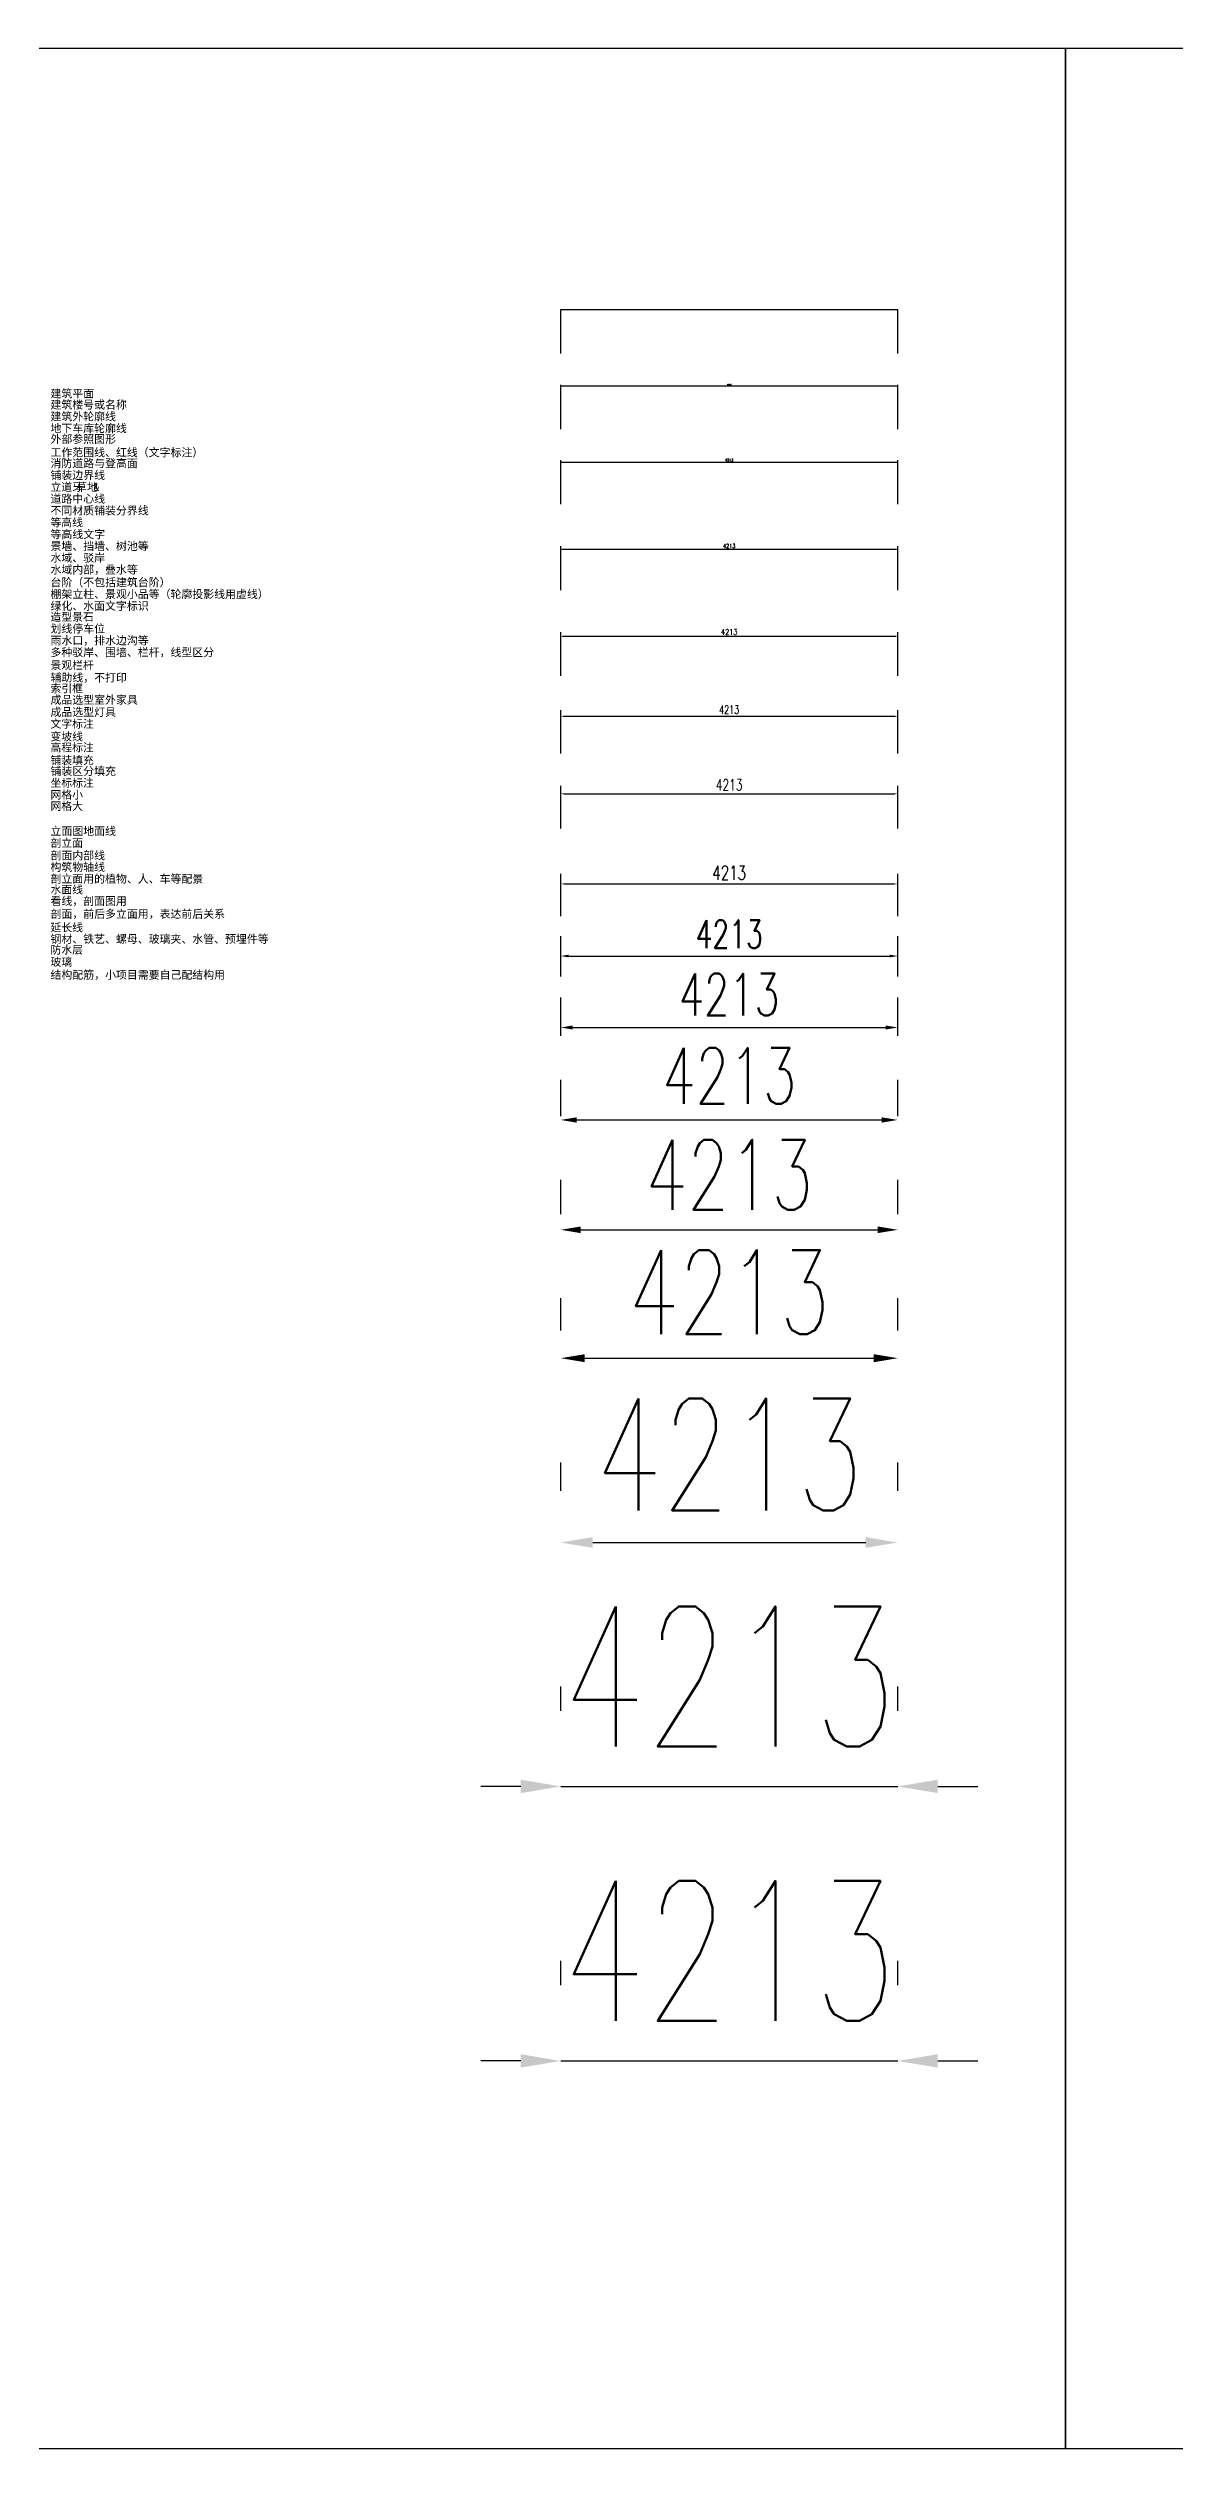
# Model space of a CAD drawing. Extents: x 140753 to 369320, y 91222 to 396627.
# Drawn here: x 306599 to 320677, y 363767 to 393767 of the extents above; entities that cross this region are included whole.
import ezdxf

# ---------------------------------------------------------------- set-up
doc = ezdxf.new("R2010")
doc.units = 0
doc.header["$LTSCALE"] = 1000
for name, pattern in [('CENTER', [2, 1.25, -0.25, 0.25, -0.25]), ('DASH', [0.35, 0.25, -0.1]), ('DASHED', [0.75, 0.5, -0.25]), ('DOTE', [2.42, 2, -0.2, 0.02, -0.2]), ('PHANTOM', [2.5, 1.25, -0.25, 0.25, -0.25, 0.25, -0.25])]:
    doc.linetypes.add(name, pattern=pattern)
for name, color, linetype in [('DIM_COOR', 3, 'Continuous'), ('DIM_ELEV', 3, 'Continuous'), ('L-Axis', 1, 'DOTE'), ('L-B.NO.', 2, 'Continuous'), ('L-Bldg', 8, 'Continuous'), ('L-Center', 1, 'CENTER'), ('L-Contour', 8, 'DASH'), ('L-ContourText', 53, 'Continuous'), ('L-ExtendedLine', 8, 'DASH'), ('L-Finished lamps', 2, 'Continuous'), ('L-Finished product', 13, 'Continuous'), ('L-Fireroad', 3, 'DASH'), ('L-Floor', 6, 'Continuous'), ('L-Furniture', 2, 'Continuous'), ('L-Glass', 144, 'Continuous'), ('L-Grid', 8, 'DOTE'), ('L-Grid1', 1, 'DOTE'), ('L-Gully', 144, 'Continuous'), ('L-Hardware', 210, 'Continuous'), ('L-Hatch', 8, 'Continuous'), ('L-Hatch1', 9, 'Continuous'), ('L-Index', 3, 'DASHED'), ('L-Limit', 1, 'PHANTOM'), ('L-Look line', 9, 'Continuous'), ('L-Look line1', 11, 'Continuous'), ('L-Objective View', 8, 'Continuous'), ('L-Outline', 6, 'Continuous'), ('L-pa', 3, 'Continuous'), ('L-Parking', 30, 'DASH'), ('L-Pave', 4, 'Continuous'), ('L-Pave1', 31, 'Continuous'), ('L-Pavement', 30, 'Continuous'), ('L-Pool', 5, 'Continuous'), ('L-Pool1', 150, 'Continuous'), ('L-Railing', 2, 'Continuous'), ('L-Rebar', 1, 'Continuous'), ('L-Section', 4, 'Continuous'), ('L-Slope line', 1, 'DASH'), ('L-Step', 15, 'Continuous'), ('L-Stone', 9, 'Continuous'), ('L-Structure', 50, 'Continuous'), ('L-Style Index', 2, 'Continuous'), ('L-Ugoutline', 6, 'DASH'), ('L-Wall', 5, 'Continuous'), ('L-Water', 150, 'Continuous'), ('L-Waterproofer', 210, 'Continuous'), ('L-XREF', 7, 'Continuous'), ('PUB_DIM', 3, 'Continuous'), ('PUB_TEXT', 7, 'Continuous')]:
    doc.layers.add(name, color=color, linetype=linetype)
doc.layers.add('L-Auxiliary Line', color=1, linetype='Continuous', plot=False)
doc.styles.get("Standard").update_dxf_attribs({"font": ''})
doc.styles.add('STANDARD_T3', font='simplex.shx', dxfattribs={"width": 0.7, "bigfont": 'gbcbig.shx'})
doc.styles.get('Standard').set_extended_font_data('SimSun')
doc.dimstyles.new('W&&1', dxfattribs={"dimtxt": 3.5, "dimasz": 1, "dimexe": 2.5, "dimexo": 3, "dimgap": 1, "dimtad": 1, "dimdec": 0, "dimzin": 0, "dimdsep": 46, "dimtxsty": 'STANDARD_T3', "dimcen": 0.09, "dimclrd": 1, "dimclre": 1, "dimclrt": 7, "dimazin": 2, "dimtfac": 1, "dimtdec": 0, "dimtix": 1, "dimtmove": 2, "dimatfit": 3, "dimfxl": 100, "dimtolj": 1, "dimtzin": 0, "dimarcsym": 0})
doc.dimstyles.new('W&&10', dxfattribs={"dimtxt": 35, "dimasz": 10, "dimexe": 25, "dimexo": 30, "dimgap": 10, "dimtad": 1, "dimdec": 0, "dimzin": 0, "dimdsep": 46, "dimtxsty": 'STANDARD_T3', "dimcen": 0.09, "dimclrd": 1, "dimclre": 1, "dimclrt": 7, "dimazin": 2, "dimtfac": 1, "dimtdec": 0, "dimtix": 1, "dimtmove": 2, "dimatfit": 3, "dimfxl": 100, "dimtolj": 1, "dimtzin": 0, "dimarcsym": 0})
doc.dimstyles.new('W&&100', dxfattribs={"dimtxt": 350, "dimasz": 100, "dimexe": 250, "dimexo": 300, "dimgap": 100, "dimtad": 1, "dimdec": 0, "dimzin": 0, "dimdsep": 46, "dimtxsty": 'STANDARD_T3', "dimcen": 0.09, "dimclrd": 1, "dimclre": 1, "dimclrt": 7, "dimazin": 2, "dimtfac": 1, "dimtdec": 0, "dimtix": 1, "dimtmove": 2, "dimatfit": 3, "dimfxl": 100, "dimtolj": 1, "dimtzin": 0, "dimarcsym": 0})
doc.dimstyles.new('W&&15', dxfattribs={"dimtxt": 52.5, "dimasz": 15, "dimexe": 37.5, "dimexo": 45, "dimgap": 15, "dimtad": 1, "dimdec": 0, "dimzin": 0, "dimdsep": 46, "dimtxsty": 'STANDARD_T3', "dimcen": 0.09, "dimclrd": 1, "dimclre": 1, "dimclrt": 7, "dimazin": 2, "dimtfac": 1, "dimtdec": 0, "dimtix": 1, "dimtmove": 2, "dimatfit": 3, "dimfxl": 100, "dimtolj": 1, "dimtzin": 0, "dimarcsym": 0})
doc.dimstyles.new('W&&150', dxfattribs={"dimtxt": 525, "dimasz": 150, "dimexe": 375, "dimexo": 450, "dimgap": 150, "dimtad": 1, "dimdec": 0, "dimzin": 0, "dimdsep": 46, "dimtxsty": 'STANDARD_T3', "dimcen": 0.09, "dimclrd": 1, "dimclre": 1, "dimclrt": 7, "dimazin": 2, "dimtfac": 1, "dimtdec": 0, "dimtix": 1, "dimtmove": 2, "dimatfit": 3, "dimfxl": 100, "dimtolj": 1, "dimtzin": 0, "dimarcsym": 0})
doc.dimstyles.new('W&&20', dxfattribs={"dimtxt": 70, "dimasz": 20, "dimexe": 50, "dimexo": 60, "dimgap": 20, "dimtad": 1, "dimdec": 0, "dimzin": 0, "dimdsep": 46, "dimtxsty": 'STANDARD_T3', "dimcen": 0.09, "dimclrd": 1, "dimclre": 1, "dimclrt": 7, "dimazin": 2, "dimtfac": 1, "dimtdec": 0, "dimtix": 1, "dimtmove": 2, "dimatfit": 3, "dimfxl": 100, "dimtolj": 1, "dimtzin": 0, "dimarcsym": 0})
doc.dimstyles.new('W&&200', dxfattribs={"dimtxt": 700, "dimasz": 200, "dimexe": 500, "dimexo": 600, "dimgap": 200, "dimtad": 1, "dimdec": 0, "dimzin": 0, "dimdsep": 46, "dimtxsty": 'STANDARD_T3', "dimcen": 0.09, "dimclrd": 1, "dimclre": 1, "dimclrt": 7, "dimazin": 2, "dimtfac": 1, "dimtdec": 0, "dimtix": 1, "dimtmove": 2, "dimatfit": 3, "dimfxl": 100, "dimtolj": 1, "dimtzin": 0, "dimarcsym": 0})
doc.dimstyles.new('W&&250', dxfattribs={"dimtxt": 875, "dimasz": 250, "dimexe": 625, "dimexo": 750, "dimgap": 250, "dimtad": 1, "dimdec": 0, "dimzin": 0, "dimdsep": 46, "dimtxsty": 'STANDARD_T3', "dimcen": 0.09, "dimclrd": 1, "dimclre": 1, "dimclrt": 7, "dimazin": 2, "dimtfac": 1, "dimtdec": 0, "dimtix": 1, "dimtmove": 2, "dimatfit": 3, "dimfxl": 100, "dimtolj": 1, "dimtzin": 0, "dimarcsym": 0})
doc.dimstyles.new('W&&30', dxfattribs={"dimtxt": 105, "dimasz": 30, "dimexe": 75, "dimexo": 90, "dimgap": 30, "dimtad": 1, "dimdec": 0, "dimzin": 0, "dimdsep": 46, "dimtxsty": 'STANDARD_T3', "dimcen": 0.09, "dimclrd": 1, "dimclre": 1, "dimclrt": 7, "dimazin": 2, "dimtfac": 1, "dimtdec": 0, "dimtix": 1, "dimtmove": 2, "dimatfit": 3, "dimfxl": 100, "dimtolj": 1, "dimtzin": 0, "dimarcsym": 0})
doc.dimstyles.new('W&&300', dxfattribs={"dimtxt": 1050, "dimasz": 300, "dimexe": 750, "dimexo": 900, "dimgap": 300, "dimtad": 1, "dimdec": 0, "dimzin": 0, "dimdsep": 46, "dimtxsty": 'STANDARD_T3', "dimcen": 0.09, "dimclrd": 1, "dimclre": 1, "dimclrt": 7, "dimazin": 2, "dimtfac": 1, "dimtdec": 0, "dimtix": 1, "dimtmove": 2, "dimatfit": 3, "dimfxl": 100, "dimtolj": 1, "dimtzin": 0, "dimarcsym": 0})
doc.dimstyles.new('W&&40', dxfattribs={"dimtxt": 140, "dimasz": 40, "dimexe": 100, "dimexo": 120, "dimgap": 40, "dimtad": 1, "dimdec": 0, "dimzin": 0, "dimdsep": 46, "dimtxsty": 'STANDARD_T3', "dimcen": 0.09, "dimclrd": 1, "dimclre": 1, "dimclrt": 7, "dimazin": 2, "dimtfac": 1, "dimtdec": 0, "dimtix": 1, "dimtmove": 2, "dimatfit": 3, "dimfxl": 100, "dimtolj": 1, "dimtzin": 0, "dimarcsym": 0})
doc.dimstyles.new('W&&400', dxfattribs={"dimtxt": 1400, "dimasz": 400, "dimexe": 1000, "dimexo": 1200, "dimgap": 400, "dimtad": 1, "dimdec": 0, "dimzin": 0, "dimdsep": 46, "dimtxsty": 'STANDARD_T3', "dimcen": 0.09, "dimclrd": 1, "dimclre": 1, "dimclrt": 7, "dimazin": 2, "dimtfac": 1, "dimtdec": 0, "dimtix": 1, "dimtmove": 2, "dimatfit": 3, "dimfxl": 100, "dimtolj": 1, "dimtzin": 0, "dimarcsym": 0})
doc.dimstyles.new('W&&5', dxfattribs={"dimtxt": 17.5, "dimasz": 5, "dimexe": 12.5, "dimexo": 15, "dimgap": 5, "dimtad": 1, "dimdec": 0, "dimzin": 0, "dimdsep": 46, "dimtxsty": 'STANDARD_T3', "dimcen": 0.09, "dimclrd": 1, "dimclre": 1, "dimclrt": 7, "dimazin": 2, "dimtfac": 1, "dimtdec": 0, "dimtix": 1, "dimtmove": 2, "dimatfit": 3, "dimfxl": 100, "dimtolj": 1, "dimtzin": 0, "dimarcsym": 0})
doc.dimstyles.new('W&&50', dxfattribs={"dimtxt": 175, "dimasz": 50, "dimexe": 125, "dimexo": 150, "dimgap": 50, "dimtad": 1, "dimdec": 0, "dimzin": 0, "dimdsep": 46, "dimtxsty": 'STANDARD_T3', "dimcen": 0.09, "dimclrd": 1, "dimclre": 1, "dimclrt": 7, "dimazin": 2, "dimtfac": 1, "dimtdec": 0, "dimtix": 1, "dimtmove": 2, "dimatfit": 3, "dimfxl": 100, "dimtolj": 1, "dimtzin": 0, "dimarcsym": 0})
doc.dimstyles.new('W&&500', dxfattribs={"dimtxt": 1750, "dimasz": 500, "dimexe": 1250, "dimexo": 1500, "dimgap": 500, "dimtad": 1, "dimdec": 0, "dimzin": 0, "dimdsep": 46, "dimtxsty": 'STANDARD_T3', "dimcen": 0.09, "dimclrd": 1, "dimclre": 1, "dimclrt": 7, "dimazin": 2, "dimtfac": 1, "dimtdec": 0, "dimtix": 1, "dimtmove": 2, "dimatfit": 3, "dimfxl": 100, "dimtolj": 1, "dimtzin": 0, "dimarcsym": 0})

# ---------------------------------------------------------------- blocks, each defined once
blk = doc.blocks.new('*D12')
at = {"layer": 'Defpoints', "color": 0, "transparency": 16777216}
for p in [(317223, 385417), (313010, 384863), (317223, 384863)]:
    blk.add_point(p, dxfattribs=at)
at = {"layer": 'PUB_DIM', "color": 1, "lineweight": -2, "transparency": 16777216}
for p, q in [((313010, 384953), (313010, 385492)), ((313040, 385417), (317193, 385417)), ((317223, 384953), (317223, 385492))]:
    blk.add_line(p, q, dxfattribs=at)
at = {"layer": 'PUB_DIM', "color": 1, "transparency": 16777216}
for points in [[(313040, 385422), (313040, 385412), (313010, 385417)], [(317193, 385422), (317193, 385412), (317223, 385417)]]:
    blk.add_solid(points, dxfattribs=at)
at = {"layer": 'PUB_DIM', "color": 7, "transparency": 16777216, "insert": (315116, 385500), "char_height": 105, "attachment_point": 5, "style": 'STANDARD_T3'}
blk.add_mtext('\\A1;4213', dxfattribs=at)
blk = doc.blocks.new('*D13')
at = {"layer": 'Defpoints', "color": 0, "transparency": 16777216}
for p in [(317223, 386416), (313010, 385862), (317223, 385862)]:
    blk.add_point(p, dxfattribs=at)
at = {"layer": 'PUB_DIM', "color": 1, "lineweight": -2, "transparency": 16777216}
for p, q in [((313010, 385922), (313010, 386466)), ((313030, 386416), (317203, 386416)), ((317223, 385922), (317223, 386466))]:
    blk.add_line(p, q, dxfattribs=at)
at = {"layer": 'PUB_DIM', "color": 1, "transparency": 16777216}
for points in [[(313030, 386419), (313030, 386413), (313010, 386416)], [(317203, 386419), (317203, 386413), (317223, 386416)]]:
    blk.add_solid(points, dxfattribs=at)
at = {"layer": 'PUB_DIM', "color": 7, "transparency": 16777216, "insert": (315116, 386471), "char_height": 70, "attachment_point": 5, "style": 'STANDARD_T3'}
blk.add_mtext('\\A1;4213', dxfattribs=at)
blk = doc.blocks.new('*D14')
at = {"layer": 'Defpoints', "color": 0, "transparency": 16777216}
for p in [(317223, 387503), (313010, 386949), (317223, 386949)]:
    blk.add_point(p, dxfattribs=at)
at = {"layer": 'PUB_DIM', "color": 1, "lineweight": -2, "transparency": 16777216}
for p, q in [((313010, 386994), (313010, 387541)), ((313025, 387503), (317208, 387503)), ((317223, 386994), (317223, 387541))]:
    blk.add_line(p, q, dxfattribs=at)
at = {"layer": 'PUB_DIM', "color": 1, "transparency": 16777216}
for points in [[(313025, 387506), (313025, 387501), (313010, 387503)], [(317208, 387506), (317208, 387501), (317223, 387503)]]:
    blk.add_solid(points, dxfattribs=at)
at = {"layer": 'PUB_DIM', "color": 7, "transparency": 16777216, "insert": (315116, 387544), "char_height": 52.5, "attachment_point": 5, "style": 'STANDARD_T3'}
blk.add_mtext('\\A1;4213', dxfattribs=at)
blk = doc.blocks.new('*D15')
at = {"layer": 'Defpoints', "color": 0, "transparency": 16777216}
for p in [(317223, 388590), (313010, 388036), (317223, 388036)]:
    blk.add_point(p, dxfattribs=at)
at = {"layer": 'PUB_DIM', "color": 1, "lineweight": -2, "transparency": 16777216}
for p, q in [((313010, 388066), (313010, 388615)), ((313020, 388590), (317213, 388590)), ((317223, 388066), (317223, 388615))]:
    blk.add_line(p, q, dxfattribs=at)
at = {"layer": 'PUB_DIM', "color": 1, "transparency": 16777216}
for points in [[(313020, 388592), (313020, 388589), (313010, 388590)], [(317213, 388592), (317213, 388589), (317223, 388590)]]:
    blk.add_solid(points, dxfattribs=at)
at = {"layer": 'PUB_DIM', "color": 7, "transparency": 16777216, "insert": (315116, 388618), "char_height": 35, "attachment_point": 5, "style": 'STANDARD_T3'}
blk.add_mtext('\\A1;4213', dxfattribs=at)
blk = doc.blocks.new('*D16')
at = {"layer": 'Defpoints', "color": 0, "transparency": 16777216}
for p in [(317223, 389545), (313010, 388991), (317223, 388991)]:
    blk.add_point(p, dxfattribs=at)
at = {"layer": 'PUB_DIM', "color": 1, "lineweight": -2, "transparency": 16777216}
for p, q in [((313010, 389006), (313010, 389557)), ((313015, 389545), (317218, 389545)), ((317223, 389006), (317223, 389557))]:
    blk.add_line(p, q, dxfattribs=at)
at = {"layer": 'PUB_DIM', "color": 1, "transparency": 16777216}
for points in [[(313015, 389545), (313015, 389544), (313010, 389545)], [(317218, 389545), (317218, 389544), (317223, 389545)]]:
    blk.add_solid(points, dxfattribs=at)
at = {"layer": 'PUB_DIM', "color": 7, "transparency": 16777216, "insert": (315116, 389558), "char_height": 17.5, "attachment_point": 5, "style": 'STANDARD_T3'}
blk.add_mtext('\\A1;4213', dxfattribs=at)
blk = doc.blocks.new('*D17')
at = {"layer": 'Defpoints', "color": 0, "transparency": 16777216}
for p in [(317223, 390499), (313010, 389945), (317223, 389945)]:
    blk.add_point(p, dxfattribs=at)
at = {"layer": 'PUB_DIM', "color": 1, "lineweight": -2, "transparency": 16777216}
for p, q in [((313010, 389948), (313010, 390501)), ((313011, 390499), (317222, 390499)), ((317223, 389948), (317223, 390501))]:
    blk.add_line(p, q, dxfattribs=at)
at = {"layer": 'PUB_DIM', "color": 1, "transparency": 16777216}
for points in [[(313011, 390499), (313011, 390499), (313010, 390499)], [(317222, 390499), (317222, 390499), (317223, 390499)]]:
    blk.add_solid(points, dxfattribs=at)
at = {"layer": 'PUB_DIM', "color": 7, "transparency": 16777216, "insert": (315116, 390501), "char_height": 3.5, "attachment_point": 5, "style": 'STANDARD_T3'}
blk.add_mtext('\\A1;4213', dxfattribs=at)
blk = doc.blocks.new('*D18')
at = {"layer": 'Defpoints', "color": 0, "transparency": 16777216}
for p in [(317223, 384449), (313010, 383895), (317223, 383895)]:
    blk.add_point(p, dxfattribs=at)
at = {"layer": 'PUB_DIM', "color": 1, "lineweight": -2, "transparency": 16777216}
for p, q in [((313010, 384015), (313010, 384549)), ((313050, 384449), (317183, 384449)), ((317223, 384015), (317223, 384549))]:
    blk.add_line(p, q, dxfattribs=at)
at = {"layer": 'PUB_DIM', "color": 1, "transparency": 16777216}
for points in [[(313050, 384455), (313050, 384442), (313010, 384449)], [(317183, 384455), (317183, 384442), (317223, 384449)]]:
    blk.add_solid(points, dxfattribs=at)
at = {"layer": 'PUB_DIM', "color": 7, "transparency": 16777216, "insert": (315116, 384559), "char_height": 140, "attachment_point": 5, "style": 'STANDARD_T3'}
blk.add_mtext('\\A1;4213', dxfattribs=at)
blk = doc.blocks.new('*D19')
at = {"layer": 'Defpoints', "color": 0, "transparency": 16777216}
for p in [(317223, 383322), (313010, 382768), (317223, 382768)]:
    blk.add_point(p, dxfattribs=at)
at = {"layer": 'PUB_DIM', "color": 1, "lineweight": -2, "transparency": 16777216}
for p, q in [((313010, 382918), (313010, 383447)), ((317223, 382918), (317223, 383447)), ((313060, 383322), (317173, 383322))]:
    blk.add_line(p, q, dxfattribs=at)
at = {"layer": 'PUB_DIM', "color": 1, "transparency": 16777216}
for points in [[(313060, 383330), (313060, 383314), (313010, 383322)], [(317173, 383330), (317173, 383314), (317223, 383322)]]:
    blk.add_solid(points, dxfattribs=at)
at = {"layer": 'PUB_DIM', "color": 7, "transparency": 16777216, "insert": (315116, 383460), "char_height": 175, "attachment_point": 5, "style": 'STANDARD_T3'}
blk.add_mtext('\\A1;4213', dxfattribs=at)
blk = doc.blocks.new('*D20')
at = {"layer": 'Defpoints', "color": 0, "transparency": 16777216}
for p in [(317223, 382421), (313010, 381867), (317223, 381867)]:
    blk.add_point(p, dxfattribs=at)
at = {"layer": 'PUB_DIM', "color": 1, "lineweight": -2, "transparency": 16777216}
for p, q in [((313010, 382167), (313010, 382671)), ((317223, 382167), (317223, 382671)), ((313110, 382421), (317123, 382421))]:
    blk.add_line(p, q, dxfattribs=at)
at = {"layer": 'PUB_DIM', "color": 1, "transparency": 16777216}
for points in [[(313110, 382438), (313110, 382404), (313010, 382421)], [(317123, 382438), (317123, 382404), (317223, 382421)]]:
    blk.add_solid(points, dxfattribs=at)
at = {"layer": 'PUB_DIM', "color": 7, "transparency": 16777216, "insert": (315116, 382696), "char_height": 350, "attachment_point": 5, "style": 'STANDARD_T3'}
blk.add_mtext('\\A1;4213', dxfattribs=at)
blk = doc.blocks.new('*D21')
at = {"layer": 'Defpoints', "color": 0, "transparency": 16777216}
for p in [(317223, 381528), (313010, 380974), (317223, 380974)]:
    blk.add_point(p, dxfattribs=at)
at = {"layer": 'PUB_DIM', "color": 1, "lineweight": -2, "transparency": 16777216}
for p, q in [((313010, 381424), (313010, 381903)), ((317223, 381424), (317223, 381903)), ((313160, 381528), (317073, 381528))]:
    blk.add_line(p, q, dxfattribs=at)
at = {"layer": 'PUB_DIM', "color": 1, "transparency": 16777216}
for points in [[(313160, 381553), (313160, 381503), (313010, 381528)], [(317073, 381553), (317073, 381503), (317223, 381528)]]:
    blk.add_solid(points, dxfattribs=at)
at = {"layer": 'PUB_DIM', "color": 7, "transparency": 16777216, "insert": (315116, 381940), "char_height": 525, "attachment_point": 5, "style": 'STANDARD_T3'}
blk.add_mtext('\\A1;4213', dxfattribs=at)
blk = doc.blocks.new('*D22')
at = {"layer": 'Defpoints', "color": 0, "transparency": 16777216}
for p in [(317223, 380373), (313010, 379819), (317223, 379819)]:
    blk.add_point(p, dxfattribs=at)
at = {"layer": 'PUB_DIM', "color": 1, "lineweight": -2, "transparency": 16777216}
for p, q in [((313010, 380419), (313010, 380873)), ((317223, 380419), (317223, 380873)), ((313210, 380373), (317023, 380373))]:
    blk.add_line(p, q, dxfattribs=at)
at = {"layer": 'PUB_DIM', "color": 1, "transparency": 16777216}
for points in [[(313210, 380406), (313210, 380339), (313010, 380373)], [(317023, 380406), (317023, 380339), (317223, 380373)]]:
    blk.add_solid(points, dxfattribs=at)
at = {"layer": 'PUB_DIM', "color": 7, "transparency": 16777216, "insert": (315116, 380923), "char_height": 700, "attachment_point": 5, "style": 'STANDARD_T3'}
blk.add_mtext('\\A1;4213', dxfattribs=at)
blk = doc.blocks.new('*D23')
at = {"layer": 'Defpoints', "color": 0, "transparency": 16777216}
for p in [(317223, 379000), (313010, 378446), (317223, 378446)]:
    blk.add_point(p, dxfattribs=at)
at = {"layer": 'PUB_DIM', "color": 1, "lineweight": -2, "transparency": 16777216}
for p, q in [((313010, 379196), (313010, 379625)), ((317223, 379196), (317223, 379625)), ((313260, 379000), (316973, 379000))]:
    blk.add_line(p, q, dxfattribs=at)
at = {"layer": 'PUB_DIM', "color": 1, "transparency": 16777216}
for points in [[(313260, 379042), (313260, 378959), (313010, 379000)], [(316973, 379042), (316973, 378959), (317223, 379000)]]:
    blk.add_solid(points, dxfattribs=at)
at = {"layer": 'PUB_DIM', "color": 7, "transparency": 16777216, "insert": (315116, 379688), "char_height": 875, "attachment_point": 5, "style": 'STANDARD_T3'}
blk.add_mtext('\\A1;4213', dxfattribs=at)
blk = doc.blocks.new('*D24')
at = {"layer": 'Defpoints', "color": 0, "transparency": 16777216}
for p in [(317223, 377396), (313010, 376842), (317223, 376842)]:
    blk.add_point(p, dxfattribs=at)
at = {"layer": 'PUB_DIM', "color": 1, "lineweight": -2, "transparency": 16777216}
for p, q in [((313010, 377742), (313010, 378146)), ((317223, 377742), (317223, 378146)), ((313310, 377396), (316923, 377396))]:
    blk.add_line(p, q, dxfattribs=at)
at = {"layer": 'PUB_DIM', "color": 1, "transparency": 16777216}
for points in [[(313310, 377446), (313310, 377346), (313010, 377396)], [(316923, 377446), (316923, 377346), (317223, 377396)]]:
    blk.add_solid(points, dxfattribs=at)
at = {"layer": 'PUB_DIM', "color": 7, "transparency": 16777216, "insert": (315116, 378221), "char_height": 1050, "attachment_point": 5, "style": 'STANDARD_T3'}
blk.add_mtext('\\A1;4213', dxfattribs=at)
blk = doc.blocks.new('*D25')
at = {"layer": 'Defpoints', "color": 0, "transparency": 16777216}
for p in [(317223, 375093), (313010, 374539), (317223, 374539)]:
    blk.add_point(p, dxfattribs=at)
at = {"layer": 'PUB_DIM', "color": 1, "lineweight": -2, "transparency": 16777216}
for p, q in [((313010, 375739), (313010, 376093)), ((317223, 375739), (317223, 376093)), ((313410, 375093), (316823, 375093))]:
    blk.add_line(p, q, dxfattribs=at)
at = {"layer": 'PUB_DIM', "color": 1, "transparency": 16777216}
for points in [[(313410, 375160), (313410, 375027), (313010, 375093)], [(316823, 375160), (316823, 375027), (317223, 375093)]]:
    blk.add_solid(points, dxfattribs=at)
at = {"layer": 'PUB_DIM', "color": 7, "transparency": 16777216, "insert": (315116, 376193), "char_height": 1400, "attachment_point": 5, "style": 'STANDARD_T3'}
blk.add_mtext('\\A1;4213', dxfattribs=at)
blk = doc.blocks.new('*D26')
at = {"layer": 'Defpoints', "color": 0, "transparency": 16777216}
for p in [(317223, 372045), (313010, 371491), (317223, 371491)]:
    blk.add_point(p, dxfattribs=at)
at = {"layer": 'PUB_DIM', "color": 1, "lineweight": -2, "transparency": 16777216}
for p, q in [((313010, 372991), (313010, 373295)), ((317223, 372991), (317223, 373295)), ((312510, 372045), (312010, 372045)), ((313010, 372045), (317223, 372045)), ((317723, 372045), (318223, 372045))]:
    blk.add_line(p, q, dxfattribs=at)
at = {"layer": 'PUB_DIM', "color": 1, "transparency": 16777216}
for points in [[(312510, 372129), (312510, 371962), (313010, 372045)], [(317723, 372129), (317723, 371962), (317223, 372045)]]:
    blk.add_solid(points, dxfattribs=at)
at = {"layer": 'PUB_DIM', "color": 7, "transparency": 16777216, "insert": (315116, 373420), "char_height": 1750, "attachment_point": 5, "style": 'STANDARD_T3'}
blk.add_mtext('\\A1;4213', dxfattribs=at)
blk = doc.blocks.new('*D27')
at = {"layer": 'Defpoints', "color": 0, "transparency": 16777216}
for p in [(317223, 368615), (313010, 368061), (317223, 368061)]:
    blk.add_point(p, dxfattribs=at)
at = {"layer": 'PUB_DIM', "color": 1, "lineweight": -2, "transparency": 16777216}
for p, q in [((313010, 369561), (313010, 369865)), ((317223, 369561), (317223, 369865)), ((312510, 368615), (312010, 368615)), ((313010, 368615), (317223, 368615)), ((317723, 368615), (318223, 368615))]:
    blk.add_line(p, q, dxfattribs=at)
at = {"layer": 'PUB_DIM', "color": 1, "transparency": 16777216}
for points in [[(312510, 368699), (312510, 368532), (313010, 368615)], [(317723, 368699), (317723, 368532), (317223, 368615)]]:
    blk.add_solid(points, dxfattribs=at)
at = {"layer": 'PUB_DIM', "color": 7, "transparency": 16777216, "insert": (315116, 369990), "char_height": 1750, "attachment_point": 5, "style": 'STANDARD_T3'}
blk.add_mtext('\\A1;4213', dxfattribs=at)

msp = doc.modelspace()

# ---------------------------------------------------------------- linework, layer by layer
for points in [[(294319.6, 393766.6), (319319.6, 393766.6), (319319.6, 363766.6), (294319.6, 363766.6)], [(319319.6, 393766.6), (344319.6, 393766.6), (344319.6, 363766.6), (319319.6, 363766.6)]]:
    msp.add_lwpolyline(points, close=True)

# ---------------------------------------------------------------- texts
at = {"layer": 'DIM_COOR'}
msp.add_text('坐标标注', height=99.29, dxfattribs=at).set_placement((306630.8, 384534))
at = {"layer": 'DIM_ELEV'}
msp.add_text('高程标注', height=99.29, dxfattribs=at).set_placement((306630.8, 384976.7))
at = {"layer": 'L-Auxiliary Line'}
msp.add_text('辅助线，不打印', height=100, dxfattribs=at).set_placement((306630.8, 385849.5))
at = {"layer": 'L-Axis'}
msp.add_text('构筑物轴线', height=100, dxfattribs=at).set_placement((306630.8, 383483))
at = {"layer": 'L-B.NO.'}
msp.add_text('建筑楼号或名称', height=100, dxfattribs=at).set_placement((306630.8, 389259.9))
at = {"layer": 'L-Bldg'}
msp.add_text('建筑平面', height=100, dxfattribs=at).set_placement((306630.8, 389398.7))
at = {"layer": 'L-Center'}
msp.add_text('道路中心线', height=100, dxfattribs=at).set_placement((306630.8, 388084.3))
at = {"layer": 'L-Contour'}
msp.add_text('等高线', height=99.29, dxfattribs=at).set_placement((306630.8, 387789.2))
at = {"layer": 'L-ContourText'}
msp.add_text('等高线文字', height=100, dxfattribs=at).set_placement((306630.8, 387640.2))
at = {"layer": 'L-ExtendedLine'}
msp.add_text('延长线', height=99.29, dxfattribs=at).set_placement((306630.8, 382728))
at = {"layer": 'L-Finished lamps'}
msp.add_text('成品选型灯具', height=100, dxfattribs=at).set_placement((306630.8, 385419.4))
at = {"layer": 'L-Finished product'}
msp.add_text('成品选型室外家具', height=100, dxfattribs=at).set_placement((306630.8, 385571.9))
at = {"layer": 'L-Fireroad'}
msp.add_text('消防道路与登高面', height=100, dxfattribs=at).set_placement((306630.8, 388527))
at = {"layer": 'L-Floor'}
msp.add_text('立面图地面线', height=100, dxfattribs=at).set_placement((306630.8, 383931.6))
at = {"layer": 'L-Furniture'}
msp.add_text('棚架立柱、景观小品等（轮廓投影线用虚线）', height=100, dxfattribs=at).set_placement((306630.8, 386892.6))
at = {"layer": 'L-Glass'}
msp.add_text('玻璃', height=99.29, dxfattribs=at).set_placement((306630.8, 382297.2))
at = {"layer": 'L-Grid'}
msp.add_text('网格小', height=99.29, dxfattribs=at).set_placement((306630.8, 384386.5))
at = {"layer": 'L-Grid1'}
msp.add_text('网格大', height=99.29, dxfattribs=at).set_placement((306630.8, 384244.8))
at = {"layer": 'L-Gully'}
msp.add_text('雨水口，排水边沟等', height=100, dxfattribs=at).set_placement((306630.8, 386313.5))
at = {"layer": 'L-Hardware'}
msp.add_text('钢材、铁艺、螺母、玻璃夹、水管、预埋件等', height=100, dxfattribs=at).set_placement((306630.8, 382583.6))
at = {"layer": 'L-Hatch'}
msp.add_text('铺装填充', height=99.29, dxfattribs=at).set_placement((306630.8, 384817.9))
at = {"layer": 'L-Hatch1'}
msp.add_text('铺装区分填充', height=100, dxfattribs=at).set_placement((306630.8, 384681.6))
at = {"layer": 'L-Index'}
msp.add_text('索引框', height=99.29, dxfattribs=at).set_placement((306630.8, 385714.5))
at = {"layer": 'L-Limit'}
msp.add_text('工作范围线、红线（文字标注）', height=100, dxfattribs=at).set_placement((306630.8, 388663.3))
at = {"layer": 'L-Look line'}
msp.add_text('看线，剖面图用', height=100, dxfattribs=at).set_placement((306630.8, 383058))
at = {"layer": 'L-Look line1'}
msp.add_text('剖面，前后多立面用，表达前后关系', height=100, dxfattribs=at).set_placement((306630.8, 382896.7))
at = {"layer": 'L-Objective View'}
msp.add_text('剖立面用的植物、人、车等配景', height=100, dxfattribs=at).set_placement((306630.8, 383335.5))
at = {"layer": 'L-Outline'}
msp.add_text('建筑外轮廓线', height=100, dxfattribs=at).set_placement((306630.8, 389112.3))
at = {"layer": 'L-pa'}
msp.add_text('绿化、水面文字标识', height=100, dxfattribs=at).set_placement((306630.8, 386745))
at = {"layer": 'L-Parking'}
msp.add_text('划线停车位', height=100, dxfattribs=at).set_placement((306630.8, 386461.1))
at = {"layer": 'L-Pave'}
msp.add_text('铺装边界线', height=100, dxfattribs=at).set_placement((306630.8, 388379.4))
at = {"layer": 'L-Pave1'}
for s, height, p in [('立道牙', 99.29, (306630.8, 388231.9)), ('草地', 100, (306950.6, 388231.9)), ('&', 102.9, (307169.2, 388231.9))]:
    msp.add_text(s, height=height, dxfattribs=at).set_placement(p)
at = {"layer": 'L-Pavement'}
msp.add_text('不同材质铺装分界线', height=100, dxfattribs=at).set_placement((306630.8, 387936.7))
at = {"layer": 'L-Pool'}
msp.add_text('水域、驳岸', height=100, dxfattribs=at).set_placement((306630.8, 387346.5))
at = {"layer": 'L-Pool1'}
msp.add_text('水域内部，叠水等', height=100, dxfattribs=at).set_placement((306630.8, 387198.9))
at = {"layer": 'L-Railing'}
msp.add_text('景观栏杆', height=99.29, dxfattribs=at).set_placement((306630.8, 386004.8))
at = {"layer": 'L-Rebar'}
msp.add_text('结构配筋，小项目需要自己配结构用', height=100, dxfattribs=at).set_placement((306630.8, 382136))
at = {"layer": 'L-Section'}
msp.add_text('剖立面', height=99.29, dxfattribs=at).set_placement((306630.8, 383784))
at = {"layer": 'L-Slope line'}
msp.add_text('变坡线', height=99.29, dxfattribs=at).set_placement((306630.8, 385113.5))
at = {"layer": 'L-Step'}
msp.add_text('台阶（不包括建筑台阶）', height=100, dxfattribs=at).set_placement((306630.8, 387040.1))
at = {"layer": 'L-Stone'}
msp.add_text('造型景石', height=99.29, dxfattribs=at).set_placement((306630.8, 386608.7))
at = {"layer": 'L-Structure'}
msp.add_text('剖面内部线', height=100, dxfattribs=at).set_placement((306630.8, 383627.7))
at = {"layer": 'L-Style Index'}
msp.add_text('多种驳岸、围墙、栏杆，线型区分', height=100, dxfattribs=at).set_placement((306630.8, 386166))
at = {"layer": 'L-Ugoutline'}
msp.add_text('地下车库轮廓线', height=100, dxfattribs=at).set_placement((306630.8, 388964.8))
at = {"layer": 'L-Wall'}
msp.add_text('景墙、挡墙、树池等', height=100, dxfattribs=at).set_placement((306630.8, 387492.7))
at = {"layer": 'L-Water'}
msp.add_text('水面线', height=99.29, dxfattribs=at).set_placement((306630.8, 383201.6))
at = {"layer": 'L-Waterproofer'}
msp.add_text('防水层', height=99.29, dxfattribs=at).set_placement((306630.8, 382449.7))
at = {"layer": 'L-XREF'}
msp.add_text('外部参照图形', height=100, dxfattribs=at).set_placement((306630.8, 388830.9))
at = {"layer": 'PUB_TEXT'}
msp.add_text('文字标注', height=99.29, dxfattribs=at).set_placement((306630.8, 385271.8))

# ---------------------------------------------------------------- dimensions: what is measured, and where the dimension line sits
at = {"layer": 'PUB_DIM', "color": 0}
for p1, p2, dimstyle, picture, middle in [((313010, 389944.7), (317223, 389944.7), 'W&&1', '*D17', (315116.5, 390501.5)), ((313010, 388990.6), (317223, 388990.6), 'W&&5', '*D16', (315116.5, 389558.4)), ((313010, 388036.4), (317223, 388036.4), 'W&&10', '*D15', (315116.5, 388618)), ((313010, 386949.2), (317223, 386949.2), 'W&&15', '*D14', (315116.5, 387544.4)), ((313010, 385861.9), (317223, 385861.9), 'W&&20', '*D13', (315116.5, 386470.9)), ((313010, 384863.4), (317223, 384863.4), 'W&&30', '*D12', (315116.5, 385499.9)), ((313010, 383894.6), (317223, 383894.6), 'W&&40', '*D18', (315116.5, 384558.6)), ((313010, 382768.1), (317223, 382768.1), 'W&&50', '*D19', (315116.5, 383459.6)), ((313010, 381866.9), (317223, 381866.9), 'W&&100', '*D20', (315116.5, 382695.9)), ((313010, 380973.9), (317223, 380973.9), 'W&&150', '*D21', (315116.5, 381940.4)), ((313010, 379818.7), (317223, 379818.7), 'W&&200', '*D22', (315116.5, 380922.7)), ((313010, 378446.2), (317223, 378446.2), 'W&&250', '*D23', (315116.5, 379687.7)), ((313010, 376842.4), (317223, 376842.4), 'W&&300', '*D24', (315116.5, 378221.4)), ((313010, 374539.2), (317223, 374539.2), 'W&&400', '*D25', (315116.5, 376193.2)), ((313010, 371491.2), (317223, 371491.2), 'W&&500', '*D26', (315116.5, 373420.2)), ((313010, 368061.4), (317223, 368061.4), 'W&&500', '*D27', (315116.5, 369990.4))]:
    dim = msp.add_aligned_dim(p1=p1, p2=p2, distance=554, dimstyle=dimstyle, dxfattribs=at)
    dim.commit()
    dim.dimension.update_dxf_attribs({"geometry": picture, "text_midpoint": middle})

doc.saveas('drawing.dxf')
